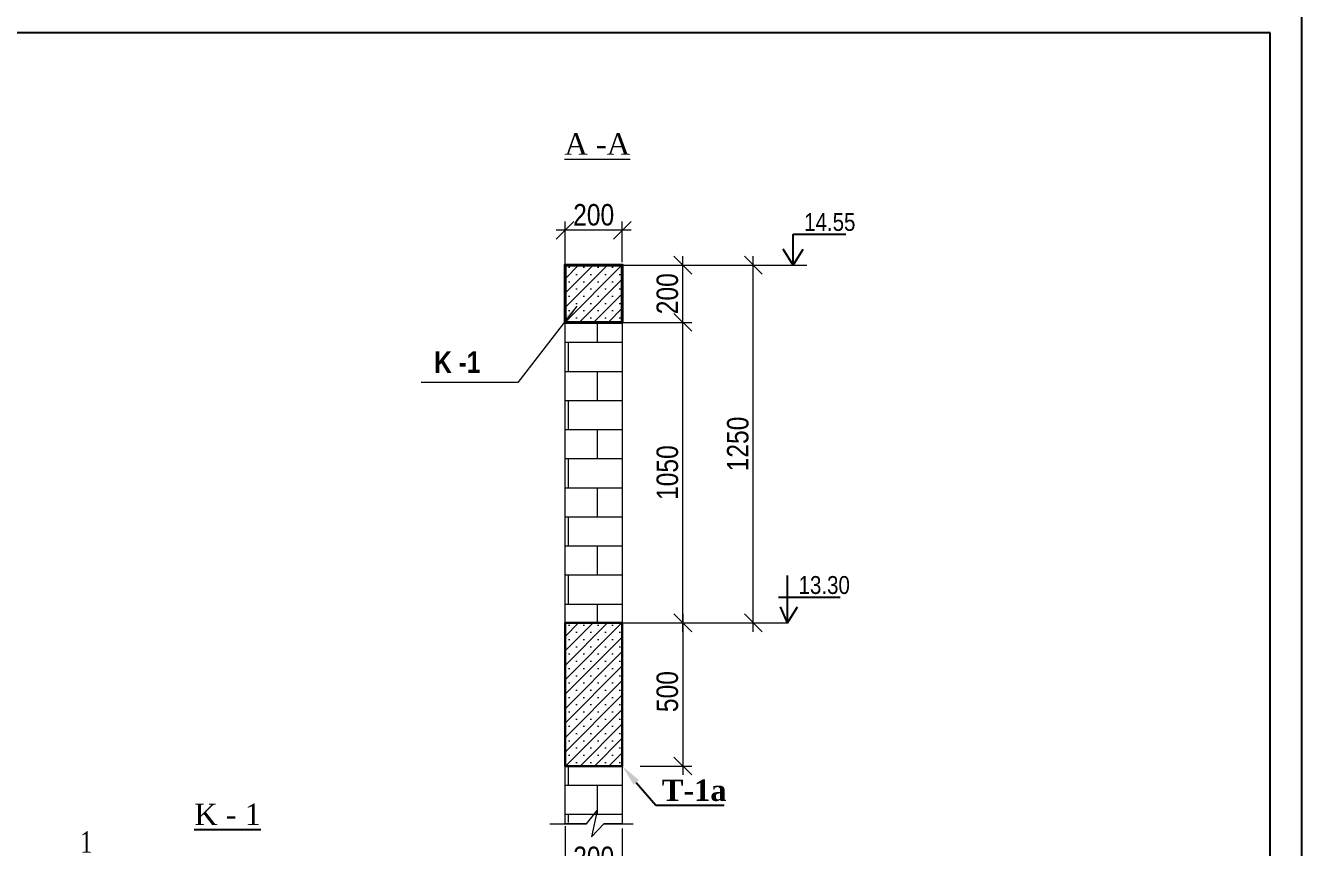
# Model space of a CAD drawing. Header units: millimetres. Extents: x -149347 to 251215, y -2929184 to -2541447.
# Drawn here: x 217328 to 235166, y -2565658 to -2554173 of the extents above; entities that cross this region are included whole.
import ezdxf
from ezdxf import colors
from ezdxf.entities.mleader import LeaderData, LeaderLine
from ezdxf.math import Vec2, Vec3

# ---------------------------------------------------------------- set-up
doc = ezdxf.new("R2010")
doc.units = ezdxf.units.MM
doc.layers.add('Text', color=7, linetype='Continuous')
doc.layers.add('РАЗМЕРЫ', color=80, linetype='Continuous', lineweight=9)
doc.styles.add('400', font='times.ttf', dxfattribs={"width": 0.75, "height": 300})
doc.styles.get("Standard").update_dxf_attribs({"font": 'times.ttf'})
doc.styles.add('style1', font='A3TI(LA).TTF', dxfattribs={"height": 400})
doc.styles.add('style6', font='ARIALN.TTF', dxfattribs={"height": 300})
doc.styles.add('Times New  Roman', font='times.ttf')
doc.dimstyles.new('DIM_100', dxfattribs={"dimscale": 100, "dimtxt": 250, "dimasz": 2.5, "dimexe": 1.25, "dimexo": 0.625, "dimtad": 1, "dimdec": 0, "dimtxsty": 'style1', "dimblk": 'OBLIQUE', "dimcen": 2.5, "dimdle": 1.25, "dimclrd": 251, "dimclre": 251, "dimaunit": 1, "dimadec": 3, "dimazin": 0, "dimtfac": 1, "dimtdec": 0, "dimtmove": 1, "dimatfit": 3, "dimfxl": 1.25, "dimlwd": 5, "dimlwe": 5, "dimarcsym": 0})
doc.dimstyles.new('İSO-100', dxfattribs={"dimtxt": 250, "dimasz": 250, "dimexe": 100, "dimexo": 500, "dimgap": 100, "dimtad": 1, "dimdec": 0, "dimtxsty": 'Times New  Roman', "dimblk": 'OBLIQUE', "dimcen": 2.5, "dimdle": 100, "dimclrd": 250, "dimclre": 250, "dimadec": 0, "dimazin": 0, "dimtfac": 1, "dimtdec": 0, "dimtmove": 1, "dimatfit": 3, "dimfxl": 1, "dimlwd": 5, "dimlwe": 5, "dimarcsym": 0})

# ---------------------------------------------------------------- blocks, each defined once
blk = doc.blocks.new('mekteb')
at = {"color": 0, "lineweight": 25}
blk.add_line((139843, -1821466), (139843, -1849866), dxfattribs=at)
at = {"color": 0, "lineweight": 25, "ltscale": 15}
for p, q in [((139343, -1821966), (101643, -1821966)), ((139343, -1849366), (139343, -1821966))]:
    blk.add_line(p, q, dxfattribs=at)
blk = doc.blocks.new('_Oblique')
at = {"color": 0, "linetype": 'ByBlock', "lineweight": -2}
blk.add_line((-0.5, -0.5), (0.5, 0.5), dxfattribs=at)
blk = doc.blocks.new('*D1069')
at = {"color": 251, "lineweight": 5, "ltscale": 15, "transparency": 16777216}
for p, q in [((224871, -2565360), (224871, -2566138)), ((225671, -2565391), (225671, -2566138))]:
    blk.add_line(p, q, dxfattribs=at)
at = {"color": 251, "linetype": 'ByBlock', "lineweight": 5, "ltscale": 15, "transparency": 16777216}
blk.add_line((225796, -2566013), (224746, -2566013), dxfattribs=at)
at = {"layer": 'Defpoints', "color": 0, "lineweight": 15, "ltscale": 15, "transparency": 16777216}
for p in [(224871, -2565298), (225671, -2565329), (224871, -2566013)]:
    blk.add_point(p, dxfattribs=at)
at = {"color": 251, "lineweight": 5, "ltscale": 15, "transparency": 16777216, "xscale": 250, "yscale": 250, "zscale": 250, "rotation": 180}
blk.add_blockref('_Oblique', (224871, -2566013), dxfattribs=at)
at = {"color": 251, "lineweight": 5, "ltscale": 15, "transparency": 16777216, "xscale": 250, "yscale": 250, "zscale": 250}
blk.add_blockref('_Oblique', (225671, -2566013), dxfattribs=at)
at = {"color": 0, "lineweight": 15, "ltscale": 15, "transparency": 16777216, "insert": (225271, -2565798), "char_height": 300, "attachment_point": 5, "style": 'style6'}
blk.add_mtext('200', dxfattribs=at)
blk = doc.blocks.new('*D1070')
at = {"color": 251, "linetype": 'ByBlock', "lineweight": 5, "ltscale": 15, "transparency": 16777216}
blk.add_line((226518, -2562395), (226518, -2564645), dxfattribs=at)
at = {"color": 251, "lineweight": 5, "ltscale": 15, "transparency": 16777216}
for p, q in [((226461, -2562520), (226643, -2562520)), ((225923, -2564520), (226643, -2564520))]:
    blk.add_line(p, q, dxfattribs=at)
at = {"layer": 'Defpoints', "color": 0, "lineweight": 15, "ltscale": 15, "transparency": 16777216}
for p in [(226398, -2562520), (225860, -2564520), (226518, -2564520)]:
    blk.add_point(p, dxfattribs=at)
at = {"color": 251, "lineweight": 5, "ltscale": 15, "transparency": 16777216, "xscale": 250, "yscale": 250, "zscale": 250}
for p, rotation in [((226518, -2562520), 90), ((226518, -2564520), 270)]:
    blk.add_blockref('_Oblique', p, dxfattribs=dict(at, rotation=rotation))
at = {"color": 0, "lineweight": 15, "ltscale": 15, "transparency": 16777216, "insert": (226302, -2563480), "char_height": 300, "attachment_point": 5, "rotation": 90, "style": 'style6'}
blk.add_mtext('500', dxfattribs=at)
blk = doc.blocks.new('*D1071')
at = {"color": 251, "linetype": 'ByBlock', "lineweight": 5, "ltscale": 15, "transparency": 16777216}
blk.add_line((226518, -2558445), (226518, -2557395), dxfattribs=at)
at = {"color": 251, "lineweight": 5, "ltscale": 15, "transparency": 16777216}
for p, q in [((225725, -2557520), (226643, -2557520)), ((225620, -2558320), (226643, -2558320))]:
    blk.add_line(p, q, dxfattribs=at)
at = {"layer": 'Defpoints', "color": 0, "lineweight": 15, "ltscale": 15, "transparency": 16777216}
for p in [(225662, -2557520), (226518, -2557520), (225557, -2558320)]:
    blk.add_point(p, dxfattribs=at)
at = {"color": 251, "lineweight": 5, "ltscale": 15, "transparency": 16777216, "xscale": 250, "yscale": 250, "zscale": 250}
for p, rotation in [((226518, -2557520), 90), ((226518, -2558320), 270)]:
    blk.add_blockref('_Oblique', p, dxfattribs=dict(at, rotation=rotation))
at = {"color": 0, "lineweight": 15, "ltscale": 15, "transparency": 16777216, "insert": (226302, -2557920), "char_height": 300, "attachment_point": 5, "rotation": 90, "style": 'style6'}
blk.add_mtext('200', dxfattribs=at)
blk = doc.blocks.new('*D1072')
at = {"color": 251, "lineweight": 5, "ltscale": 15, "transparency": 16777216}
for p, q in [((225620, -2558320), (226643, -2558320)), ((226401, -2562520), (226643, -2562520))]:
    blk.add_line(p, q, dxfattribs=at)
at = {"color": 251, "linetype": 'ByBlock', "lineweight": 5, "ltscale": 15, "transparency": 16777216}
blk.add_line((226518, -2562645), (226518, -2558195), dxfattribs=at)
at = {"layer": 'Defpoints', "color": 0, "lineweight": 15, "ltscale": 15, "transparency": 16777216}
for p in [(225557, -2558320), (226518, -2558320), (226338, -2562520)]:
    blk.add_point(p, dxfattribs=at)
at = {"color": 251, "lineweight": 5, "ltscale": 15, "transparency": 16777216, "xscale": 250, "yscale": 250, "zscale": 250}
for p, rotation in [((226518, -2558320), 90), ((226518, -2562520), 270)]:
    blk.add_blockref('_Oblique', p, dxfattribs=dict(at, rotation=rotation))
at = {"color": 0, "lineweight": 15, "ltscale": 15, "transparency": 16777216, "insert": (226302, -2560420), "char_height": 300, "attachment_point": 5, "rotation": 90, "style": 'style6'}
blk.add_mtext('1050', dxfattribs=at)
blk = doc.blocks.new('*D1073')
at = {"color": 251, "linetype": 'ByBlock', "lineweight": 5, "ltscale": 15, "transparency": 16777216}
blk.add_line((227503, -2562645), (227503, -2557395), dxfattribs=at)
at = {"color": 251, "lineweight": 5, "ltscale": 15, "transparency": 16777216}
for p, q in [((226710, -2557520), (227628, -2557520)), ((226816, -2562520), (227628, -2562520))]:
    blk.add_line(p, q, dxfattribs=at)
at = {"layer": 'Defpoints', "color": 0, "lineweight": 15, "ltscale": 15, "transparency": 16777216}
for p in [(226647, -2557520), (227503, -2557520), (226754, -2562520)]:
    blk.add_point(p, dxfattribs=at)
at = {"color": 251, "lineweight": 5, "ltscale": 15, "transparency": 16777216, "xscale": 250, "yscale": 250, "zscale": 250}
for p, rotation in [((227503, -2557520), 90), ((227503, -2562520), 270)]:
    blk.add_blockref('_Oblique', p, dxfattribs=dict(at, rotation=rotation))
at = {"color": 0, "lineweight": 15, "ltscale": 15, "transparency": 16777216, "insert": (227287, -2560020), "char_height": 300, "attachment_point": 5, "rotation": 90, "style": 'style6'}
blk.add_mtext('1250', dxfattribs=at)
blk = doc.blocks.new('*D1057')
at = {"color": 251, "lineweight": 5, "ltscale": 15, "transparency": 16777216}
for p, q in [((224871, -2557647), (224871, -2556909)), ((225671, -2557478), (225671, -2556909))]:
    blk.add_line(p, q, dxfattribs=at)
at = {"color": 251, "linetype": 'ByBlock', "lineweight": 5, "ltscale": 15, "transparency": 16777216}
blk.add_line((225796, -2557034), (224746, -2557034), dxfattribs=at)
at = {"layer": 'Defpoints', "color": 0, "lineweight": 15, "ltscale": 15, "transparency": 16777216}
for p in [(224871, -2557034), (225671, -2557541), (224871, -2557710)]:
    blk.add_point(p, dxfattribs=at)
at = {"color": 251, "lineweight": 5, "ltscale": 15, "transparency": 16777216, "xscale": 250, "yscale": 250, "zscale": 250, "rotation": 180}
blk.add_blockref('_Oblique', (224871, -2557034), dxfattribs=at)
at = {"color": 251, "lineweight": 5, "ltscale": 15, "transparency": 16777216, "xscale": 250, "yscale": 250, "zscale": 250}
blk.add_blockref('_Oblique', (225671, -2557034), dxfattribs=at)
at = {"color": 0, "lineweight": 15, "ltscale": 15, "transparency": 16777216, "insert": (225271, -2556819), "char_height": 300, "attachment_point": 5, "style": 'style6'}
blk.add_mtext('200', dxfattribs=at)

msp = doc.modelspace()

# ---------------------------------------------------------------- hatches: boundary and pattern name
at = {"lineweight": 15, "ltscale": 5}
h = msp.add_hatch(dxfattribs=at)
h.set_pattern_fill('SACNCR', scale=60)
h.set_pattern_definition([(45, (-1290084.9, -1257624.45), (-101.027881, 101.027881), []), (45, (-1289983.87, -1257624.45), (-101.027881, 101.027881), [0, -142.875])])
h.paths.add_polyline_path([(225670.63326, -2557520.2121), (224870.65988, -2557520.2121), (224870.67319, -2558320.2121), (225670.64657, -2558320.2121)])
h = msp.add_hatch(dxfattribs=at)
h.set_pattern_fill('AR-B816', scale=2)
h.set_pattern_definition([(0, (-786610.25, -29165.2), (0, 406.4), []), (90, (-786610.25, -29165.2), (-406.4, 406.4), [406.4, -406.4])])
h.paths.add_polyline_path([(225670.64657, -2558320.2121), (224870.67319, -2558320.2121), (224870.67319, -2562520.2121), (225670.64657, -2562520.2121)])
h = msp.add_hatch(dxfattribs=at)
h.set_pattern_fill('SACNCR', scale=60)
h.set_pattern_definition([(45, (-1290084.9, -1262624.45), (-101.027881, 101.027881), []), (45, (-1289983.87, -1262624.45), (-101.027881, 101.027881), [0, -142.875])])
h.paths.add_polyline_path([(225670.63326, -2562520.2121), (224870.65988, -2562520.2121), (224870.65988, -2564520.2121), (225670.63326, -2564520.2121)])
h = msp.add_hatch(dxfattribs=at)
h.set_pattern_fill('AR-B816', scale=2)
h.set_pattern_definition([(0, (-786610.25, -33321.13), (0, 406.4), []), (90, (-786610.25, -33321.13), (-406.4, 406.4), [406.4, -406.4])])
h.paths.add_polyline_path([(225670.63326, -2564520.2121), (224870.65988, -2564520.2121), (224870.65988, -2565311.28031), (225670.63326, -2565311.28031)])

# ---------------------------------------------------------------- linework, layer by layer
at = {"color": 0}
for p, q in [((228059.74995, -2557520.2121), (228059.74995, -2557087.07298)), ((227981.72619, -2562520.2121), (227981.72619, -2561855.59654))]:
    msp.add_line(p, q, dxfattribs=at)
at = {"color": 7}
for p, q in [((228059.74995, -2557087.07298), (228794.13922, -2557087.07298)), ((227854.27254, -2562160.27216), (228716.11546, -2562160.27216))]:
    msp.add_line(p, q, dxfattribs=at)
at = {"color": 7, "lineweight": 15, "ltscale": 80}
for p, q in [((225663.60623, -2557520.2121), (228251.82156, -2557520.2121)), ((225663.60623, -2562520.2121), (227981.72619, -2562520.2121))]:
    msp.add_line(p, q, dxfattribs=at)
at = {"color": 7, "lineweight": 30, "ltscale": 80}
for p, q in [((224870.65988, -2562520.2121), (224870.65988, -2564520.2121)), ((224870.65988, -2562520.2121), (225670.65988, -2562520.2121)), ((225670.65988, -2564520.2121), (225670.65988, -2562520.2121)), ((224870.65988, -2564520.2121), (225670.65988, -2564520.2121))]:
    msp.add_line(p, q, dxfattribs=at)
at = {"color": 7, "ltscale": 15}
for points in [[(228059.74995, -2557520.2121), (227921.14804, -2557295.86808)], [(228059.74995, -2557520.2121), (228198.35187, -2557295.86808)], [(227981.72619, -2562520.2121), (227882.58227, -2562295.86808)], [(227981.72619, -2562520.2121), (228120.32811, -2562295.86808)]]:
    msp.add_lwpolyline(points, dxfattribs=at)
at = {"color": 1, "lineweight": 15, "ltscale": 15}
for points in [[(225411.60012, -2557520.2121), (225670.65988, -2557520.2121), (225670.65988, -2562520.2121), (224870.65988, -2562520.2121), (224870.65988, -2557520.2121), (225411.60012, -2557520.2121)], [(225173.01833, -2565328.88214), (224870.65988, -2565328.88214), (224870.65988, -2564520.2121), (225670.65988, -2564520.2121), (225670.65988, -2565328.88214), (225411.60012, -2565328.88214)], [(224657.76305, -2565328.88214), (225173.01833, -2565328.88214), (225317.7762, -2565141.03378), (225240.03351, -2565507.96641), (225411.60012, -2565328.88214), (225821.75521, -2565328.88214)]]:
    msp.add_lwpolyline(points, dxfattribs=at)
at = {"color": 1, "lineweight": 40, "ltscale": 15}
msp.add_lwpolyline([(224870.65988, -2558320.2121), (225670.65988, -2558320.2121), (225670.65988, -2557520.2121), (224870.65988, -2557520.2121)], close=True, dxfattribs=at)

# ---------------------------------------------------------------- block references
at = {"lineweight": 15, "xscale": 0.8731670503971828, "yscale": 0.8731670503971828, "zscale": 0.8731670503971828}
msp.add_blockref('mekteb', (113059.83703, -963392.76313), dxfattribs=at)

# ---------------------------------------------------------------- texts
at = {"lineweight": 15, "ltscale": 1500, "insert": (224862.343, -2555678.91937), "char_height": 300, "width": 3782.2222222, "attachment_point": 1}
msp.add_mtext('{\\fTimes New Roman|b0|i0|c238|p18;\\LA \\fTimes New Roman|b0|i0|c204|p18;-\\fTimes New Roman|b0|i0|c238|p18;A}', dxfattribs=at)
at = {"lineweight": 9, "char_height": 250, "width": 23109.777632, "attachment_point": 1, "style": 'style6'}
for s, insert in [('{\\fArial Narrow|b0|i0|c238|p34;14}.{\\fArial Narrow|b0|i0|c238|p34;55}', (228213.82332, -2556792.46529)), ('{\\fArial Narrow|b0|i0|c238|p34;1}3.{\\fArial Narrow|b0|i0|c238|p34;30}', (228135.79956, -2561865.66447))]:
    msp.add_mtext(s, dxfattribs=dict(at, insert=insert))
at = {"color": 2, "insert": (223688.29985, -2559027.08983), "char_height": 300, "width": 2943.4782149, "attachment_point": 9, "style": 'style6'}
msp.add_mtext('{\\fArial Narrow|b1|i0|c238|p34;K -1\\fArial Narrow|b0|i0|c162|p34; }', dxfattribs=at)
at = {"color": 7, "insert": (220153.81384, -2565195.91356), "char_height": 300, "attachment_point": 5}
msp.add_mtext('{\\fTimes New Roman|b0|i0|c238|p18;\\LK - 1}', dxfattribs=at)
at = {"layer": 'Text', "insert": (217327.1407, -2565432.51495), "char_height": 300, "attachment_point": 1, "style": '400'}
msp.add_mtext('    {\\fTimes New Roman|b0|i0|c238|p18;     1\\P4%%C10 A500C}', dxfattribs=at)

# ---------------------------------------------------------------- dimensions: what is measured, and where the dimension line sits
at = {"color": 7, "lineweight": 15, "ltscale": 15}
for base, p1, p2, picture, middle in [((224870.65988, -2557034.41148), (225670.65988, -2557540.50367), (224870.65988, -2557709.88412), '*D1057', (225270.65988, -2556818.73958)), ((224870.65988, -2566013.37438), (225670.65988, -2565328.88214), (224870.65988, -2565297.57042), '*D1069', (225270.65988, -2565797.70249))]:
    dim = msp.add_linear_dim(base=base, p1=p1, p2=p2, dimstyle='DIM_100', override={"dimlfac": 0.25, "dimtxsty": 'style6'}, dxfattribs=at)
    dim.commit()
    dim.dimension.update_dxf_attribs({"geometry": picture, "text_midpoint": middle})
for base, p1, p2, picture, middle in [((226518.01304, -2557520.2121), (225557.2815, -2558320.2121), (225662.05378, -2557520.2121), '*D1071', (226302.34114, -2557920.2121)), ((227503.13745, -2557520.2121), (226753.77074, -2562520.2121), (226647.17819, -2557520.2121), '*D1073', (227287.46555, -2560020.2121)), ((226518.01304, -2558320.2121), (226338.13504, -2562520.2121), (225557.2815, -2558320.2121), '*D1072', (226302.34114, -2560420.2121))]:
    dim = msp.add_linear_dim(base=base, p1=p1, p2=p2, angle=90, dimstyle='DIM_100', override={"dimlfac": 0.25, "dimtxsty": 'style6'}, dxfattribs=at)
    dim.commit()
    dim.dimension.update_dxf_attribs({"geometry": picture, "text_midpoint": middle})
dim = msp.add_linear_dim(base=(226518.01304, -2564520.2121), p1=(226398.41035, -2562520.2121), p2=(225860.03852, -2564520.2121), angle=90, dimstyle='DIM_100', override={"dimlfac": 0.25, "dimtxsty": 'style6'}, dxfattribs=at)
dim.commit()
dim.dimension.update_dxf_attribs({"geometry": '*D1070', "text_midpoint": (226518.01304, -2563480.2121), "dimtype": 160})

# ---------------------------------------------------------------- leaders
at = {"color": 1, "lineweight": 15, "ltscale": 15}
msp.add_leader([(225035.62183, -2558094.87465), (224209.05449, -2559158.667), (222857.12003, -2559158.667)], dimstyle='İSO-100', override={"dimgap": 100, "dimtad": 0, "dimfxl": 1.25, "dimfxlon": 1, "dimtfill": 1, "dimtfillclr": 256}, dxfattribs=at)
at = {"layer": 'РАЗМЕРЫ', "color": 0, "lineweight": 15}
ml = msp.add_multileader_mtext('Standard', dxfattribs=at)
ml.set_content('{\\fTimes New Roman|b1|i0|c238|p18;\\C7;T-1a}')
ml.set_leader_properties()
ml.build(insert=Vec2(0, 0))
ml.multileader.update_dxf_attribs({"text_left_attachment_type": 6, "text_right_attachment_type": 6, "dogleg_length": 100, "arrow_head_size": 300})
ctx = ml.context
ctx.base_point, ctx.char_height, ctx.arrow_head_size, ctx.plane_origin = Vec3(226241.21136, -2565068.36463), 300, 300, Vec3(233692.00971, -2563820.07432)
ctx.left_attachment, ctx.right_attachment, ctx.text_align_type = 6, 6, 1
notes = []
notes.append((ctx, [(1, (1, 1, 0), (226141.21136, -2565068.36463), (1, 0), 100, [(1, [(225670.65988, -2564520.2121)], 0, [])])]))
ctx.mtext.insert, ctx.mtext.alignment, ctx.mtext.flow_direction = Vec3(226675.4368, -2564708.36463), 2, 5
for ctx, leaders in notes:
    for number, flags, end, landing, length, lines in leaders:
        leader = LeaderData()
        leader.index, (leader.has_last_leader_line, leader.has_dogleg_vector, leader.attachment_direction) = number, flags
        leader.last_leader_point, leader.dogleg_vector, leader.dogleg_length = Vec3(end), Vec3(landing), length
        for number, points, colour, breaks in lines:
            line = LeaderLine()
            line.index, line.vertices, line.color, line.breaks = number, Vec3.list(points), colors.encode_raw_color(colour), breaks
            leader.lines.append(line)
        ctx.leaders.append(leader)

doc.saveas('drawing.dxf')
